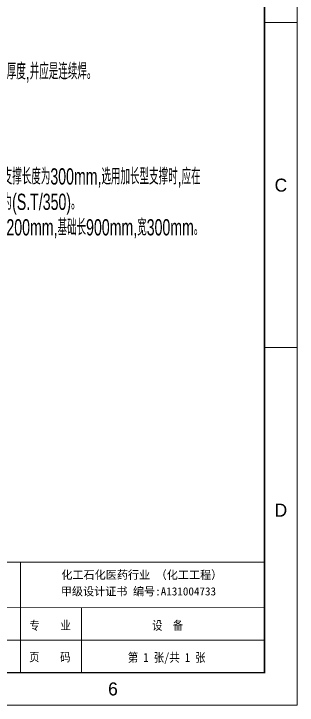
# Model space of a CAD drawing. Extents: x 148 to 221443, y -36682 to 6758.
# Drawn here: x 144119 to 145859, y -12718 to -8464 of the extents above; entities that cross this region are included whole.
import ezdxf
from ezdxf.enums import TextEntityAlignment as Align

# ---------------------------------------------------------------- set-up
doc = ezdxf.new("R2010")
doc.units = 0
doc.header["$LTSCALE"] = 10
doc.header["$MEASUREMENT"] = 0
doc.layers.add('2', color=4, linetype='Continuous')
doc.layers.add('2（细实线）', color=3, linetype='Continuous', lineweight=20)
doc.layers.add('图框层', color=7, linetype='Continuous', lineweight=15)
doc.styles.add('HZ', font='ROMS.SHX', dxfattribs={"width": 0.75, "bigfont": 'GBCBIG.SHX'})
doc.styles.add('tkhz2', font='')
doc.styles.add('公司名', font='simhei.ttf')
doc.styles.get('tkhz2').set_extended_font_data('SimSun')

# ---------------------------------------------------------------- blocks, each defined once
blk = doc.blocks.new('a2')
for p, q in [((15905.09, 9916.74), (15895.09, 9916.74)), ((15905.09, 9816.74), (15895.09, 9816.74))]:
    blk.add_line(p, q)
at = {"layer": '图框层', "ltscale": 10}
blk.add_lwpolyline([(15311.09, 10126.74), (15905.09, 10126.74), (15905.09, 9706.74), (15311.09, 9706.74)], close=True, dxfattribs=at)
at = {"layer": '图框层', "ltscale": 10, "const_width": 0.5}
blk.add_lwpolyline([(15336.09, 10116.74), (15895.09, 10116.74), (15895.09, 9716.74), (15336.09, 9716.74)], close=True, dxfattribs=at)
at = {"style": 'HZ'}
for s, p in [('C', (15900.09, 9866.74)), ('D', (15900.09, 9766.74)), ('6', (15848.5, 9711.74))]:
    blk.add_text(s, height=4, dxfattribs=at).set_placement(p, align=Align.MIDDLE)

msp = doc.modelspace()

# ---------------------------------------------------------------- linework, layer by layer
at = {"layer": '图框层'}
msp.add_line((144534.2063, -12518.0222), (144534.2063, -12118.0222), dxfattribs=at)
at = {"layer": '图框层', "const_width": 6}
msp.add_lwpolyline([(142059.2063, -12518.0222), (145659.2063, -12518.0222), (145659.2063, -11838.0222), (142059.2063, -11838.0222)], close=True, dxfattribs=at)
for points in [[(144159.2063, -11838.0222), (144159.2063, -12118.0222)], [(142059.2063, -12118.0222), (145659.2063, -12118.0222)], [(144159.2063, -12118.0222), (145659.2063, -12118.0222)], [(144159.2063, -12118.0222), (144159.2063, -12518.0222)], [(142059.2063, -12318.0222), (145659.2063, -12318.0222)]]:
    msp.add_lwpolyline(points, dxfattribs=at)

# ---------------------------------------------------------------- block references
at = {"layer": '2（细实线）', "xscale": 20, "yscale": 20, "zscale": 20}
msp.add_blockref('a2', (-172242.5207, -206852.8652), dxfattribs=at)

# ---------------------------------------------------------------- texts
at = {"layer": '2', "color": 3, "linetype": 'Continuous', "style": 'HZ', "width": 0.65}
for s, p in [('3.除注明者外,所有搭接焊缝和角焊缝的焊角高度均等于较薄件厚度,并应是连续焊。', (142457.4788, -8868.0186)), ('3.图中括号内尺寸为立梯加长型支撑的最大许用长度。标准型支撑长度为300mm,选用加长型支撑时,应在', (142456.9387, -9514.407)), ('平台图上注明具体尺寸。例如350mm长的活动支撑标注为(S.T/350)。', (142531.0079, -9670.7014)), ('4.立梯下部若与土建基础埋件焊接,则埋件尺寸为200mmX200mm,基础长900mm,宽300mm。', (142458.4775, -9827.4716))]:
    msp.add_text(s, height=100, dxfattribs=at).set_placement(p)
at = {"layer": '图框层', "ltscale": 10, "style": '公司名'}
for s, p in [('化工石化医药行业 （化工工程）', (144410.4449, -11941.3597)), ('甲级设计证书 编号:A131004733', (144407.3995, -12042.8366))]:
    msp.add_text(s, height=50, dxfattribs=at).set_placement(p)
at = {"layer": '图框层', "style": 'tkhz2', "width": 0.85}
for s, p in [('专    业', (144341.0209, -12254.3702)), ('设  备', (145063.7263, -12254.3702)), ('页    码', (144339.5818, -12448.887)), ('第 1 张/共 1 张', (145057.8465, -12451.8288))]:
    msp.add_text(s, height=55, dxfattribs=at).set_placement(p, align=Align.CENTER)

doc.saveas('drawing.dxf')
